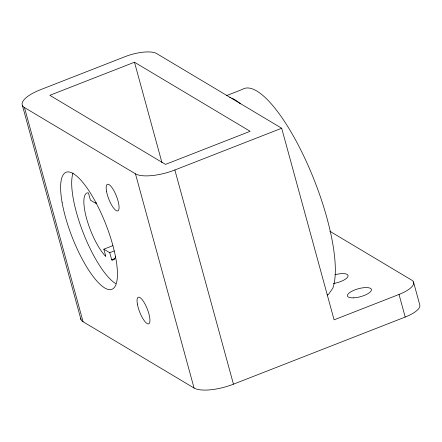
<?xml version="1.0" encoding="UTF-8"?>
<svg xmlns="http://www.w3.org/2000/svg" width="442" height="442" viewBox="0 0 442 442"><rect width="100%" height="100%" fill="white"/><g stroke="black" fill="none" stroke-linecap="round" stroke-linejoin="round"><path stroke-width="0.66" d="M134.478 62.223L49.83 95.317L165.501 164.396L250.155 131.302L134.478 62.223L161.965 162.684M226.486 95.616L242.315 89.428A111.959 32.106 68.6 0 1 306.461 161.805A111.959 32.106 68.6 0 1 332.832 288.167L328.378 294.532L327.113 295.024M281.676 128.23L156.639 53.559A24.835 8.249 -15.3 0 0 125.125 56.637L40.471 89.726A31.045 10.31 -15.3 0 0 24.47 107.539L135.462 173.828A31.045 10.31 -15.3 0 0 174.861 169.982L281.676 128.23L334.091 319.837L399.021 294.455A24.835 8.249 -15.3 0 0 411.822 280.206L329.798 231.216M95.969 202.37L96.317 203.679L90.422 200.154L88.466 192.994L87.947 192.8A35.89 10.293 68.6 0 0 86.555 218.359A35.89 10.293 68.6 0 0 105.207 255.885L105.798 256.354L103.837 249.189L112.738 245.708M103.837 249.189L109.732 252.708L114.185 250.973M109.732 252.708L111.738 259.857L114.914 258.614M111.738 259.857L114.395 258.935M80.698 318.246A31.045 10.31 -15.3 0 0 83.068 321.743L194.066 388.032A31.045 10.31 -15.3 0 0 233.459 384.186L405.203 317.052A24.835 8.249 -15.3 0 0 419.673 304.544L413.491 281.946M111.854 259.929L112.251 260.051M399.021 294.455L405.203 317.052M174.861 169.982L233.459 384.186M135.462 173.828L194.066 388.032M24.47 107.539L83.068 321.743M22.382 105.362L80.985 319.566M115.616 256.636A35.89 10.293 68.6 0 1 112.207 260.067M229.757 97.334A111.959 32.106 68.6 0 1 230.823 97.721M231.923 98.185A111.959 32.106 68.6 0 1 240.492 103.842M115.721 283.609A62.841 18.023 68.6 0 1 82.985 232.194A62.841 18.023 68.6 0 1 73.024 173.104M335.014 274.747A12.42 4.127 -15.3 0 1 348.042 276.151A12.42 4.127 -15.3 0 1 333.318 283.549M106.494 191.137A14.282 4.094 68.6 0 0 117.439 210.989A14.282 4.094 68.6 0 0 113.903 190.69A14.282 4.094 68.6 0 0 106.494 191.137M137.374 304.068A14.282 4.094 68.6 0 0 148.319 323.914A14.282 4.094 68.6 0 0 144.783 303.621A14.282 4.094 68.6 0 0 137.374 304.068M62.079 202.309A62.841 18.023 68.6 0 0 110.235 289.648A62.841 18.023 68.6 0 0 94.682 200.337A62.841 18.023 68.6 0 0 62.079 202.309M353.545 297.847A12.42 4.127 -15.3 0 0 371.462 289.759A12.42 4.127 -15.3 0 0 353.307 290.532A12.42 4.127 -15.3 0 0 353.545 297.847"/></g></svg>
